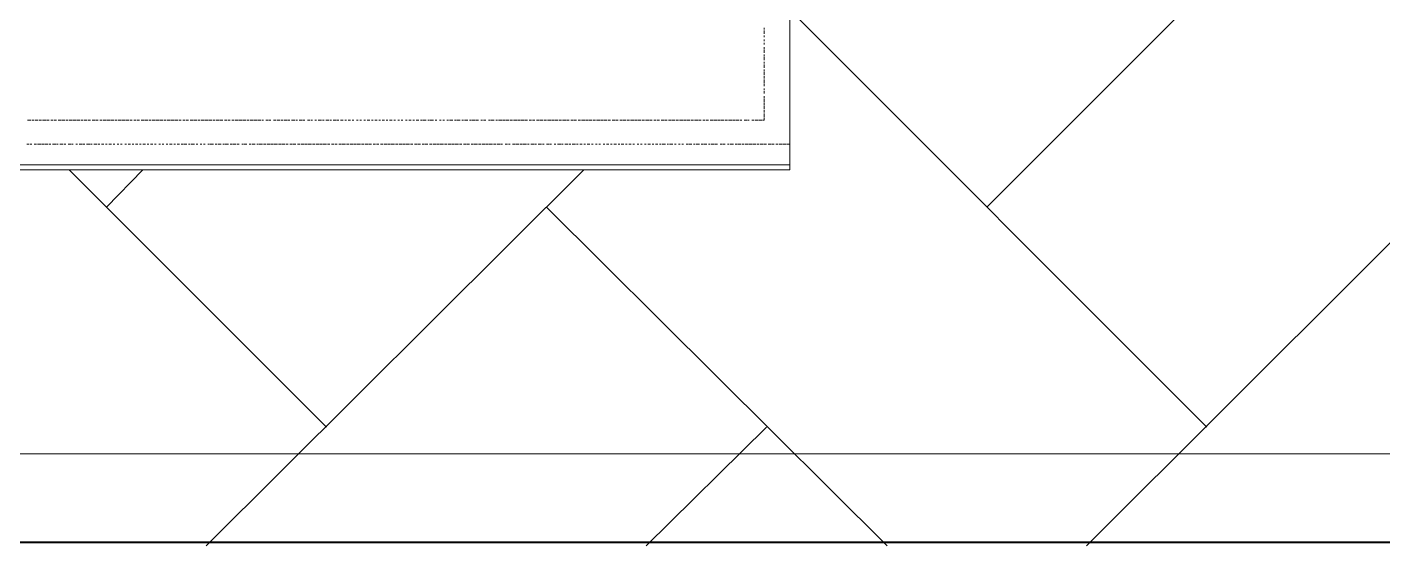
# Model space of a CAD drawing. Header units: millimetres. Extents: x 2928 to 3112, y 1220 to 1280.
# Drawn here: x 2971.048 to 2973.768, y 1264.538 to 1265.586 of the extents above; entities that cross this region are included whole.
import ezdxf

# ---------------------------------------------------------------- set-up
doc = ezdxf.new("R2010")
doc.units = ezdxf.units.MM

msp = doc.modelspace()

# ---------------------------------------------------------------- linework, layer by layer
at = {"color": 9, "linetype": 'Continuous', "lineweight": 13, "true_color": 0xbababa}
for points in [[(2972.97344, 1265.22396), (2974.29846, 1266.55065), (2974.29846, 1266.55065)], [(2973.17344, 1264.54395), (2974.29846, 1265.6673), (2974.29846, 1265.6673)], [(2973.41511, 1264.78229), (2972.57843, 1265.62064), (2972.57843, 1265.62064)], [(2971.64842, 1264.78229), (2971.13174, 1265.29896), (2971.13174, 1265.29896)], [(2971.20674, 1265.22396), (2971.28008, 1265.29896), (2971.28008, 1265.29896)], [(2971.40675, 1264.54395), (2972.16509, 1265.29896), (2972.16509, 1265.29896)], [(2972.77343, 1264.54395), (2972.09009, 1265.22396), (2972.09009, 1265.22396)], [(2972.29009, 1264.54395), (2972.53176, 1264.78229), (2972.53176, 1264.78229)]]:
    msp.add_lwpolyline(points, dxfattribs=at)
at = {"color": 7, "linetype": 'Continuous', "lineweight": 20, "true_color": 0x000007}
msp.add_lwpolyline([(2972.57843, 1265.75397), (2970.56174, 1265.75397), (2970.56174, 1265.29896), (2972.57843, 1265.29896)], close=True, dxfattribs=at)
at = {"color": 252, "linetype": 'Continuous', "lineweight": 13, "true_color": 0x989898}
for points in [[(2972.52676, 1265.58064), (2972.52676, 1265.58397), (2972.52676, 1265.58397)], [(2972.52676, 1265.5723), (2972.52676, 1265.57897), (2972.52676, 1265.57897)], [(2972.52676, 1265.56564), (2972.52676, 1265.56897), (2972.52676, 1265.56897)], [(2972.52676, 1265.5573), (2972.52676, 1265.56063), (2972.52676, 1265.56063)], [(2972.52676, 1265.55063), (2972.52676, 1265.55397), (2972.52676, 1265.55397)], [(2972.52676, 1265.5423), (2972.52676, 1265.54563), (2972.52676, 1265.54563)], [(2972.52676, 1265.53397), (2972.52676, 1265.54063), (2972.52676, 1265.54063)], [(2972.52676, 1265.5273), (2972.52676, 1265.53063), (2972.52676, 1265.53063)], [(2972.52676, 1265.51897), (2972.52676, 1265.52563), (2972.52676, 1265.52563)], [(2972.52676, 1265.5123), (2972.52676, 1265.51563), (2972.52676, 1265.51563)], [(2972.52676, 1265.50397), (2972.52676, 1265.51063), (2972.52676, 1265.51063)], [(2972.52676, 1265.4973), (2972.52676, 1265.50063), (2972.52676, 1265.50063)], [(2972.52676, 1265.48897), (2972.52676, 1265.49563), (2972.52676, 1265.49563)], [(2972.52676, 1265.4823), (2972.52676, 1265.4873), (2972.52676, 1265.4873)], [(2972.52676, 1265.47397), (2972.52676, 1265.48063), (2972.52676, 1265.48063)], [(2972.52676, 1265.4673), (2972.52676, 1265.4723), (2972.52676, 1265.4723)], [(2972.52676, 1265.45897), (2972.52676, 1265.4623), (2972.52676, 1265.4623)], [(2972.52676, 1265.4523), (2972.52676, 1265.4573), (2972.52676, 1265.4573)], [(2972.52676, 1265.44397), (2972.52676, 1265.4473), (2972.52676, 1265.4473)], [(2972.52676, 1265.43563), (2972.52676, 1265.4423), (2972.52676, 1265.4423)], [(2972.52676, 1265.42897), (2972.52676, 1265.43397), (2972.52676, 1265.43397)], [(2972.52676, 1265.42063), (2972.52676, 1265.4273), (2972.52676, 1265.4273)], [(2971.04841, 1265.39897), (2971.05508, 1265.39897), (2971.05508, 1265.39897)], [(2971.05674, 1265.39897), (2971.06174, 1265.39897), (2971.06174, 1265.39897)], [(2971.06341, 1265.39897), (2971.07008, 1265.39897), (2971.07008, 1265.39897)], [(2971.07174, 1265.39897), (2971.07674, 1265.39897), (2971.07674, 1265.39897)], [(2971.07841, 1265.39897), (2971.08508, 1265.39897), (2971.08508, 1265.39897)], [(2971.08674, 1265.39897), (2971.09174, 1265.39897), (2971.09174, 1265.39897)], [(2971.09508, 1265.39897), (2971.10008, 1265.39897), (2971.10008, 1265.39897)], [(2971.10174, 1265.39897), (2971.10674, 1265.39897), (2971.10674, 1265.39897)], [(2971.11008, 1265.39897), (2971.11508, 1265.39897), (2971.11508, 1265.39897)], [(2971.11674, 1265.39897), (2971.12341, 1265.39897), (2971.12341, 1265.39897)], [(2971.12508, 1265.39897), (2971.13008, 1265.39897), (2971.13008, 1265.39897)], [(2971.13174, 1265.39897), (2971.13841, 1265.39897), (2971.13841, 1265.39897)], [(2971.14008, 1265.39897), (2971.14508, 1265.39897), (2971.14508, 1265.39897)], [(2971.14674, 1265.39897), (2971.15341, 1265.39897), (2971.15341, 1265.39897)], [(2971.15508, 1265.39897), (2971.16008, 1265.39897), (2971.16008, 1265.39897)], [(2971.16174, 1265.39897), (2971.16841, 1265.39897), (2971.16841, 1265.39897)], [(2971.17008, 1265.39897), (2971.17508, 1265.39897), (2971.17508, 1265.39897)], [(2971.17841, 1265.39897), (2971.18341, 1265.39897), (2971.18341, 1265.39897)], [(2971.18508, 1265.39897), (2971.19008, 1265.39897), (2971.19008, 1265.39897)], [(2971.19341, 1265.39897), (2971.19841, 1265.39897), (2971.19841, 1265.39897)], [(2971.20008, 1265.39897), (2971.20674, 1265.39897), (2971.20674, 1265.39897)], [(2971.20841, 1265.39897), (2971.21341, 1265.39897), (2971.21341, 1265.39897)], [(2971.21508, 1265.39897), (2971.22174, 1265.39897), (2971.22174, 1265.39897)], [(2971.22341, 1265.39897), (2971.22841, 1265.39897), (2971.22841, 1265.39897)], [(2971.23008, 1265.39897), (2971.23674, 1265.39897), (2971.23674, 1265.39897)], [(2971.23841, 1265.39897), (2971.24341, 1265.39897), (2971.24341, 1265.39897)], [(2971.24508, 1265.39897), (2971.25174, 1265.39897), (2971.25174, 1265.39897)], [(2971.25341, 1265.39897), (2971.25841, 1265.39897), (2971.25841, 1265.39897)], [(2971.26175, 1265.39897), (2971.26675, 1265.39897), (2971.26675, 1265.39897)], [(2971.26841, 1265.39897), (2971.27341, 1265.39897), (2971.27341, 1265.39897)], [(2971.27675, 1265.39897), (2971.28175, 1265.39897), (2971.28175, 1265.39897)], [(2971.28341, 1265.39897), (2971.29008, 1265.39897), (2971.29008, 1265.39897)], [(2971.29175, 1265.39897), (2971.29675, 1265.39897), (2971.29675, 1265.39897)], [(2971.29841, 1265.39897), (2971.30508, 1265.39897), (2971.30508, 1265.39897)], [(2971.30675, 1265.39897), (2971.31175, 1265.39897), (2971.31175, 1265.39897)], [(2971.31341, 1265.39897), (2971.32008, 1265.39897), (2971.32008, 1265.39897)], [(2971.32175, 1265.39897), (2971.32675, 1265.39897), (2971.32675, 1265.39897)], [(2971.32841, 1265.39897), (2971.33508, 1265.39897), (2971.33508, 1265.39897)], [(2971.33675, 1265.39897), (2971.34175, 1265.39897), (2971.34175, 1265.39897)], [(2971.34341, 1265.39897), (2971.35008, 1265.39897), (2971.35008, 1265.39897)], [(2971.35175, 1265.39897), (2971.35675, 1265.39897), (2971.35675, 1265.39897)], [(2971.36008, 1265.39897), (2971.36508, 1265.39897), (2971.36508, 1265.39897)], [(2971.36675, 1265.39897), (2971.37175, 1265.39897), (2971.37175, 1265.39897)], [(2971.37508, 1265.39897), (2971.38008, 1265.39897), (2971.38008, 1265.39897)], [(2971.38175, 1265.39897), (2971.38841, 1265.39897), (2971.38841, 1265.39897)], [(2971.39008, 1265.39897), (2971.39508, 1265.39897), (2971.39508, 1265.39897)], [(2971.39675, 1265.39897), (2971.40341, 1265.39897), (2971.40341, 1265.39897)], [(2971.40508, 1265.39897), (2971.41008, 1265.39897), (2971.41008, 1265.39897)], [(2971.41175, 1265.39897), (2971.41841, 1265.39897), (2971.41841, 1265.39897)], [(2971.42008, 1265.39897), (2971.42508, 1265.39897), (2971.42508, 1265.39897)], [(2971.42675, 1265.39897), (2971.43341, 1265.39897), (2971.43341, 1265.39897)], [(2971.43508, 1265.39897), (2971.44008, 1265.39897), (2971.44008, 1265.39897)], [(2971.44341, 1265.39897), (2971.44841, 1265.39897), (2971.44841, 1265.39897)], [(2971.45008, 1265.39897), (2971.45508, 1265.39897), (2971.45508, 1265.39897)], [(2971.45841, 1265.39897), (2971.46341, 1265.39897), (2971.46341, 1265.39897)], [(2971.46508, 1265.39897), (2971.47175, 1265.39897), (2971.47175, 1265.39897)], [(2971.47341, 1265.39897), (2971.47841, 1265.39897), (2971.47841, 1265.39897)], [(2971.48008, 1265.39897), (2971.48675, 1265.39897), (2971.48675, 1265.39897)], [(2971.48841, 1265.39897), (2971.49341, 1265.39897), (2971.49341, 1265.39897)], [(2971.49508, 1265.39897), (2971.50175, 1265.39897), (2971.50175, 1265.39897)], [(2971.50342, 1265.39897), (2971.50842, 1265.39897), (2971.50842, 1265.39897)], [(2971.51008, 1265.39897), (2971.51675, 1265.39897), (2971.51675, 1265.39897)], [(2971.51842, 1265.39897), (2971.52175, 1265.39897), (2971.52175, 1265.39897)], [(2971.52675, 1265.39897), (2971.53175, 1265.39897), (2971.53175, 1265.39897)], [(2971.53342, 1265.39897), (2971.53675, 1265.39897), (2971.53675, 1265.39897)], [(2971.54175, 1265.39897), (2971.54675, 1265.39897), (2971.54675, 1265.39897)], [(2971.54842, 1265.39897), (2971.55508, 1265.39897), (2971.55508, 1265.39897)], [(2971.55675, 1265.39897), (2971.56175, 1265.39897), (2971.56175, 1265.39897)], [(2971.56342, 1265.39897), (2971.57008, 1265.39897), (2971.57008, 1265.39897)], [(2971.57175, 1265.39897), (2971.57508, 1265.39897), (2971.57508, 1265.39897)], [(2971.57842, 1265.39897), (2971.58508, 1265.39897), (2971.58508, 1265.39897)], [(2971.58675, 1265.39897), (2971.59008, 1265.39897), (2971.59008, 1265.39897)], [(2971.59342, 1265.39897), (2971.60008, 1265.39897), (2971.60008, 1265.39897)], [(2971.60175, 1265.39897), (2971.60508, 1265.39897), (2971.60508, 1265.39897)], [(2971.61008, 1265.39897), (2971.61508, 1265.39897), (2971.61508, 1265.39897)], [(2971.61675, 1265.39897), (2971.62008, 1265.39897), (2971.62008, 1265.39897)], [(2971.62508, 1265.39897), (2971.62842, 1265.39897), (2971.62842, 1265.39897)], [(2971.63175, 1265.39897), (2971.63842, 1265.39897), (2971.63842, 1265.39897)], [(2971.64008, 1265.39897), (2971.64342, 1265.39897), (2971.64342, 1265.39897)], [(2971.64675, 1265.39897), (2971.65342, 1265.39897), (2971.65342, 1265.39897)], [(2971.65508, 1265.39897), (2971.65842, 1265.39897), (2971.65842, 1265.39897)], [(2971.66175, 1265.39897), (2971.66842, 1265.39897), (2971.66842, 1265.39897)], [(2971.67008, 1265.39897), (2971.67342, 1265.39897), (2971.67342, 1265.39897)], [(2971.67675, 1265.39897), (2971.68175, 1265.39897), (2971.68175, 1265.39897)], [(2971.68508, 1265.39897), (2971.68842, 1265.39897), (2971.68842, 1265.39897)], [(2971.69175, 1265.39897), (2971.69675, 1265.39897), (2971.69675, 1265.39897)], [(2971.70008, 1265.39897), (2971.70342, 1265.39897), (2971.70342, 1265.39897)], [(2971.70842, 1265.39897), (2971.71175, 1265.39897), (2971.71175, 1265.39897)], [(2971.71508, 1265.39897), (2971.71842, 1265.39897), (2971.71842, 1265.39897)], [(2971.72342, 1265.39897), (2971.72675, 1265.39897), (2971.72675, 1265.39897)], [(2971.73009, 1265.39897), (2971.73509, 1265.39897), (2971.73509, 1265.39897)], [(2971.73842, 1265.39897), (2971.74175, 1265.39897), (2971.74175, 1265.39897)], [(2971.74509, 1265.39897), (2971.75009, 1265.39897), (2971.75009, 1265.39897)], [(2971.75342, 1265.39897), (2971.75675, 1265.39897), (2971.75675, 1265.39897)], [(2971.76009, 1265.39897), (2971.76509, 1265.39897), (2971.76509, 1265.39897)], [(2971.76842, 1265.39897), (2971.77175, 1265.39897), (2971.77175, 1265.39897)], [(2971.77509, 1265.39897), (2971.78009, 1265.39897), (2971.78009, 1265.39897)], [(2971.78342, 1265.39897), (2971.78675, 1265.39897), (2971.78675, 1265.39897)], [(2971.79175, 1265.39897), (2971.79509, 1265.39897), (2971.79509, 1265.39897)], [(2971.79842, 1265.39897), (2971.80175, 1265.39897), (2971.80175, 1265.39897)], [(2971.80675, 1265.39897), (2971.81009, 1265.39897), (2971.81009, 1265.39897)], [(2971.81342, 1265.39897), (2971.81842, 1265.39897), (2971.81842, 1265.39897)], [(2971.82175, 1265.39897), (2971.82509, 1265.39897), (2971.82509, 1265.39897)], [(2971.82842, 1265.39897), (2971.83342, 1265.39897), (2971.83342, 1265.39897)], [(2971.83675, 1265.39897), (2971.84009, 1265.39897), (2971.84009, 1265.39897)], [(2971.84175, 1265.39897), (2971.84842, 1265.39897), (2971.84842, 1265.39897)], [(2971.85175, 1265.39897), (2971.85509, 1265.39897), (2971.85509, 1265.39897)], [(2971.85675, 1265.39897), (2971.86342, 1265.39897), (2971.86342, 1265.39897)], [(2971.86675, 1265.39897), (2971.87009, 1265.39897), (2971.87009, 1265.39897)], [(2971.87509, 1265.39897), (2971.87842, 1265.39897), (2971.87842, 1265.39897)], [(2971.88175, 1265.39897), (2971.88509, 1265.39897), (2971.88509, 1265.39897)], [(2971.89009, 1265.39897), (2971.89342, 1265.39897), (2971.89342, 1265.39897)], [(2971.89509, 1265.39897), (2971.90175, 1265.39897), (2971.90175, 1265.39897)], [(2971.90509, 1265.39897), (2971.90842, 1265.39897), (2971.90842, 1265.39897)], [(2971.91009, 1265.39897), (2971.91675, 1265.39897), (2971.91675, 1265.39897)], [(2971.92009, 1265.39897), (2971.92342, 1265.39897), (2971.92342, 1265.39897)], [(2971.92509, 1265.39897), (2971.93175, 1265.39897), (2971.93175, 1265.39897)], [(2971.93509, 1265.39897), (2971.93842, 1265.39897), (2971.93842, 1265.39897)], [(2971.94009, 1265.39897), (2971.94675, 1265.39897), (2971.94675, 1265.39897)], [(2971.94842, 1265.39897), (2971.95342, 1265.39897), (2971.95342, 1265.39897)], [(2971.95842, 1265.39897), (2971.96176, 1265.39897), (2971.96176, 1265.39897)], [(2971.96342, 1265.39897), (2971.96842, 1265.39897), (2971.96842, 1265.39897)], [(2971.97342, 1265.39897), (2971.97676, 1265.39897), (2971.97676, 1265.39897)], [(2971.97842, 1265.39897), (2971.98509, 1265.39897), (2971.98509, 1265.39897)], [(2971.98842, 1265.39897), (2971.99176, 1265.39897), (2971.99176, 1265.39897)], [(2971.99342, 1265.39897), (2972.00009, 1265.39897), (2972.00009, 1265.39897)], [(2972.00176, 1265.39897), (2972.00676, 1265.39897), (2972.00676, 1265.39897)], [(2972.00842, 1265.39897), (2972.01509, 1265.39897), (2972.01509, 1265.39897)], [(2972.01676, 1265.39897), (2972.02176, 1265.39897), (2972.02176, 1265.39897)], [(2972.02342, 1265.39897), (2972.03009, 1265.39897), (2972.03009, 1265.39897)], [(2972.03176, 1265.39897), (2972.03676, 1265.39897), (2972.03676, 1265.39897)], [(2972.03842, 1265.39897), (2972.04509, 1265.39897), (2972.04509, 1265.39897)], [(2972.04676, 1265.39897), (2972.05176, 1265.39897), (2972.05176, 1265.39897)], [(2972.05509, 1265.39897), (2972.06009, 1265.39897), (2972.06009, 1265.39897)], [(2972.06176, 1265.39897), (2972.06676, 1265.39897), (2972.06676, 1265.39897)], [(2972.07009, 1265.39897), (2972.07509, 1265.39897), (2972.07509, 1265.39897)], [(2972.07676, 1265.39897), (2972.08342, 1265.39897), (2972.08342, 1265.39897)], [(2972.08509, 1265.39897), (2972.09009, 1265.39897), (2972.09009, 1265.39897)], [(2972.09176, 1265.39897), (2972.09842, 1265.39897), (2972.09842, 1265.39897)], [(2972.10009, 1265.39897), (2972.10509, 1265.39897), (2972.10509, 1265.39897)], [(2972.10676, 1265.39897), (2972.11342, 1265.39897), (2972.11342, 1265.39897)], [(2972.11509, 1265.39897), (2972.12009, 1265.39897), (2972.12009, 1265.39897)], [(2972.12176, 1265.39897), (2972.12842, 1265.39897), (2972.12842, 1265.39897)], [(2972.13009, 1265.39897), (2972.13509, 1265.39897), (2972.13509, 1265.39897)], [(2972.13842, 1265.39897), (2972.14342, 1265.39897), (2972.14342, 1265.39897)], [(2972.14509, 1265.39897), (2972.15009, 1265.39897), (2972.15009, 1265.39897)], [(2972.15342, 1265.39897), (2972.15842, 1265.39897), (2972.15842, 1265.39897)], [(2972.16009, 1265.39897), (2972.16676, 1265.39897), (2972.16676, 1265.39897)], [(2972.16842, 1265.39897), (2972.17342, 1265.39897), (2972.17342, 1265.39897)], [(2972.17509, 1265.39897), (2972.18176, 1265.39897), (2972.18176, 1265.39897)], [(2972.18342, 1265.39897), (2972.18842, 1265.39897), (2972.18842, 1265.39897)], [(2972.19009, 1265.39897), (2972.19676, 1265.39897), (2972.19676, 1265.39897)], [(2972.19843, 1265.39897), (2972.20343, 1265.39897), (2972.20343, 1265.39897)], [(2972.20509, 1265.39897), (2972.21176, 1265.39897), (2972.21176, 1265.39897)], [(2972.21343, 1265.39897), (2972.21843, 1265.39897), (2972.21843, 1265.39897)], [(2972.22176, 1265.39897), (2972.22676, 1265.39897), (2972.22676, 1265.39897)], [(2972.22843, 1265.39897), (2972.23343, 1265.39897), (2972.23343, 1265.39897)], [(2972.23676, 1265.39897), (2972.24176, 1265.39897), (2972.24176, 1265.39897)], [(2972.24343, 1265.39897), (2972.25009, 1265.39897), (2972.25009, 1265.39897)], [(2972.25176, 1265.39897), (2972.25676, 1265.39897), (2972.25676, 1265.39897)], [(2972.25843, 1265.39897), (2972.26509, 1265.39897), (2972.26509, 1265.39897)], [(2972.26676, 1265.39897), (2972.27176, 1265.39897), (2972.27176, 1265.39897)], [(2972.27343, 1265.39897), (2972.28009, 1265.39897), (2972.28009, 1265.39897)], [(2972.28176, 1265.39897), (2972.28676, 1265.39897), (2972.28676, 1265.39897)], [(2972.28843, 1265.39897), (2972.29509, 1265.39897), (2972.29509, 1265.39897)], [(2972.29676, 1265.39897), (2972.30176, 1265.39897), (2972.30176, 1265.39897)], [(2972.30509, 1265.39897), (2972.31009, 1265.39897), (2972.31009, 1265.39897)], [(2972.31176, 1265.39897), (2972.31676, 1265.39897), (2972.31676, 1265.39897)], [(2972.32009, 1265.39897), (2972.32509, 1265.39897), (2972.32509, 1265.39897)], [(2972.32676, 1265.39897), (2972.33176, 1265.39897), (2972.33176, 1265.39897)], [(2972.33509, 1265.39897), (2972.34009, 1265.39897), (2972.34009, 1265.39897)], [(2972.34176, 1265.39897), (2972.34843, 1265.39897), (2972.34843, 1265.39897)], [(2972.35009, 1265.39897), (2972.35509, 1265.39897), (2972.35509, 1265.39897)], [(2972.35676, 1265.39897), (2972.36343, 1265.39897), (2972.36343, 1265.39897)], [(2972.36509, 1265.39897), (2972.37009, 1265.39897), (2972.37009, 1265.39897)], [(2972.37176, 1265.39897), (2972.37843, 1265.39897), (2972.37843, 1265.39897)], [(2972.38009, 1265.39897), (2972.38509, 1265.39897), (2972.38509, 1265.39897)], [(2972.38676, 1265.39897), (2972.39343, 1265.39897), (2972.39343, 1265.39897)], [(2972.39509, 1265.39897), (2972.40009, 1265.39897), (2972.40009, 1265.39897)], [(2972.40343, 1265.39897), (2972.40843, 1265.39897), (2972.40843, 1265.39897)], [(2972.41009, 1265.39897), (2972.41509, 1265.39897), (2972.41509, 1265.39897)], [(2972.41843, 1265.39897), (2972.42343, 1265.39897), (2972.42343, 1265.39897)], [(2972.42509, 1265.39897), (2972.43176, 1265.39897), (2972.43176, 1265.39897)], [(2972.43343, 1265.39897), (2972.43843, 1265.39897), (2972.43843, 1265.39897)], [(2972.4401, 1265.39897), (2972.44676, 1265.39897), (2972.44676, 1265.39897)], [(2972.44843, 1265.39897), (2972.45343, 1265.39897), (2972.45343, 1265.39897)], [(2972.4551, 1265.39897), (2972.46176, 1265.39897), (2972.46176, 1265.39897)], [(2972.46343, 1265.39897), (2972.46843, 1265.39897), (2972.46843, 1265.39897)], [(2972.4701, 1265.39897), (2972.47676, 1265.39897), (2972.47676, 1265.39897)], [(2972.47843, 1265.39897), (2972.48176, 1265.39897), (2972.48176, 1265.39897)], [(2972.48676, 1265.39897), (2972.49176, 1265.39897), (2972.49176, 1265.39897)], [(2972.49343, 1265.39897), (2972.49676, 1265.39897), (2972.49676, 1265.39897)], [(2972.50176, 1265.39897), (2972.50676, 1265.39897), (2972.50676, 1265.39897)], [(2972.50843, 1265.39897), (2972.5151, 1265.39897), (2972.5151, 1265.39897)], [(2972.51676, 1265.39897), (2972.52176, 1265.39897), (2972.52176, 1265.39897)], [(2972.52343, 1265.39897), (2972.52676, 1265.39897), (2972.52676, 1265.40397)], [(2972.52676, 1265.41397), (2972.52676, 1265.41897), (2972.52676, 1265.41897)], [(2972.52676, 1265.40563), (2972.52676, 1265.4123), (2972.52676, 1265.4123)], [(2971.04674, 1265.35063), (2971.05174, 1265.35063), (2971.05174, 1265.35063)], [(2971.05341, 1265.35063), (2971.05674, 1265.35063), (2971.05674, 1265.35063)], [(2971.06174, 1265.35063), (2971.06674, 1265.35063), (2971.06674, 1265.35063)], [(2971.06841, 1265.35063), (2971.07508, 1265.35063), (2971.07508, 1265.35063)], [(2971.07674, 1265.35063), (2971.08174, 1265.35063), (2971.08174, 1265.35063)], [(2971.08341, 1265.35063), (2971.09008, 1265.35063), (2971.09008, 1265.35063)], [(2971.09174, 1265.35063), (2971.09508, 1265.35063), (2971.09508, 1265.35063)], [(2971.09841, 1265.35063), (2971.10508, 1265.35063), (2971.10508, 1265.35063)], [(2971.10674, 1265.35063), (2971.11008, 1265.35063), (2971.11008, 1265.35063)], [(2971.11341, 1265.35063), (2971.12008, 1265.35063), (2971.12008, 1265.35063)], [(2971.12174, 1265.35063), (2971.12508, 1265.35063), (2971.12508, 1265.35063)], [(2971.13008, 1265.35063), (2971.13508, 1265.35063), (2971.13508, 1265.35063)], [(2971.13674, 1265.35063), (2971.14008, 1265.35063), (2971.14008, 1265.35063)], [(2971.14508, 1265.35063), (2971.14841, 1265.35063), (2971.14841, 1265.35063)], [(2971.15174, 1265.35063), (2971.15841, 1265.35063), (2971.15841, 1265.35063)], [(2971.16008, 1265.35063), (2971.16341, 1265.35063), (2971.16341, 1265.35063)], [(2971.16674, 1265.35063), (2971.17341, 1265.35063), (2971.17341, 1265.35063)], [(2971.17508, 1265.35063), (2971.17841, 1265.35063), (2971.17841, 1265.35063)], [(2971.18174, 1265.35063), (2971.18841, 1265.35063), (2971.18841, 1265.35063)], [(2971.19008, 1265.35063), (2971.19341, 1265.35063), (2971.19341, 1265.35063)], [(2971.19674, 1265.35063), (2971.20174, 1265.35063), (2971.20174, 1265.35063)], [(2971.20508, 1265.35063), (2971.20841, 1265.35063), (2971.20841, 1265.35063)], [(2971.21174, 1265.35063), (2971.21674, 1265.35063), (2971.21674, 1265.35063)], [(2971.22008, 1265.35063), (2971.22341, 1265.35063), (2971.22341, 1265.35063)], [(2971.22841, 1265.35063), (2971.23174, 1265.35063), (2971.23174, 1265.35063)], [(2971.23508, 1265.35063), (2971.23841, 1265.35063), (2971.23841, 1265.35063)], [(2971.24341, 1265.35063), (2971.24674, 1265.35063), (2971.24674, 1265.35063)], [(2971.25008, 1265.35063), (2971.25508, 1265.35063), (2971.25508, 1265.35063)], [(2971.25841, 1265.35063), (2971.26175, 1265.35063), (2971.26175, 1265.35063)], [(2971.26508, 1265.35063), (2971.27008, 1265.35063), (2971.27008, 1265.35063)], [(2971.27341, 1265.35063), (2971.27675, 1265.35063), (2971.27675, 1265.35063)], [(2971.28008, 1265.35063), (2971.28508, 1265.35063), (2971.28508, 1265.35063)], [(2971.28841, 1265.35063), (2971.29175, 1265.35063), (2971.29175, 1265.35063)], [(2971.29508, 1265.35063), (2971.30008, 1265.35063), (2971.30008, 1265.35063)], [(2971.30341, 1265.35063), (2971.30675, 1265.35063), (2971.30675, 1265.35063)], [(2971.31175, 1265.35063), (2971.31508, 1265.35063), (2971.31508, 1265.35063)], [(2971.31841, 1265.35063), (2971.32175, 1265.35063), (2971.32175, 1265.35063)], [(2971.32675, 1265.35063), (2971.33008, 1265.35063), (2971.33008, 1265.35063)], [(2971.33341, 1265.35063), (2971.33841, 1265.35063), (2971.33841, 1265.35063)], [(2971.34175, 1265.35063), (2971.34508, 1265.35063), (2971.34508, 1265.35063)], [(2971.34841, 1265.35063), (2971.35341, 1265.35063), (2971.35341, 1265.35063)], [(2971.35675, 1265.35063), (2971.36008, 1265.35063), (2971.36008, 1265.35063)], [(2971.36175, 1265.35063), (2971.36841, 1265.35063), (2971.36841, 1265.35063)], [(2971.37175, 1265.35063), (2971.37508, 1265.35063), (2971.37508, 1265.35063)], [(2971.37675, 1265.35063), (2971.38341, 1265.35063), (2971.38341, 1265.35063)], [(2971.38675, 1265.35063), (2971.39008, 1265.35063), (2971.39008, 1265.35063)], [(2971.39508, 1265.35063), (2971.39841, 1265.35063), (2971.39841, 1265.35063)], [(2971.40175, 1265.35063), (2971.40508, 1265.35063), (2971.40508, 1265.35063)], [(2971.41008, 1265.35063), (2971.41341, 1265.35063), (2971.41341, 1265.35063)], [(2971.41508, 1265.35063), (2971.42175, 1265.35063), (2971.42175, 1265.35063)], [(2971.42508, 1265.35063), (2971.42841, 1265.35063), (2971.42841, 1265.35063)], [(2971.43008, 1265.35063), (2971.43675, 1265.35063), (2971.43675, 1265.35063)], [(2971.44008, 1265.35063), (2971.44341, 1265.35063), (2971.44341, 1265.35063)], [(2971.44508, 1265.35063), (2971.45175, 1265.35063), (2971.45175, 1265.35063)], [(2971.45508, 1265.35063), (2971.45841, 1265.35063), (2971.45841, 1265.35063)], [(2971.46008, 1265.35063), (2971.46675, 1265.35063), (2971.46675, 1265.35063)], [(2971.46841, 1265.35063), (2971.47341, 1265.35063), (2971.47341, 1265.35063)], [(2971.47841, 1265.35063), (2971.48175, 1265.35063), (2971.48175, 1265.35063)], [(2971.48341, 1265.35063), (2971.48841, 1265.35063), (2971.48841, 1265.35063)], [(2971.49341, 1265.35063), (2971.49675, 1265.35063), (2971.49675, 1265.35063)], [(2971.49842, 1265.35063), (2971.50508, 1265.35063), (2971.50508, 1265.35063)], [(2971.50842, 1265.35063), (2971.51175, 1265.35063), (2971.51175, 1265.35063)], [(2971.51342, 1265.35063), (2971.52008, 1265.35063), (2971.52008, 1265.35063)], [(2971.52175, 1265.35063), (2971.52675, 1265.35063), (2971.52675, 1265.35063)], [(2971.52842, 1265.35063), (2971.53508, 1265.35063), (2971.53508, 1265.35063)], [(2971.53675, 1265.35063), (2971.54175, 1265.35063), (2971.54175, 1265.35063)], [(2971.54342, 1265.35063), (2971.55008, 1265.35063), (2971.55008, 1265.35063)], [(2971.55175, 1265.35063), (2971.55675, 1265.35063), (2971.55675, 1265.35063)], [(2971.55842, 1265.35063), (2971.56508, 1265.35063), (2971.56508, 1265.35063)], [(2971.56675, 1265.35063), (2971.57175, 1265.35063), (2971.57175, 1265.35063)], [(2971.57508, 1265.35063), (2971.58008, 1265.35063), (2971.58008, 1265.35063)], [(2971.58175, 1265.35063), (2971.58675, 1265.35063), (2971.58675, 1265.35063)], [(2971.59008, 1265.35063), (2971.59508, 1265.35063), (2971.59508, 1265.35063)], [(2971.59675, 1265.35063), (2971.60342, 1265.35063), (2971.60342, 1265.35063)], [(2971.60508, 1265.35063), (2971.61008, 1265.35063), (2971.61008, 1265.35063)], [(2971.61175, 1265.35063), (2971.61842, 1265.35063), (2971.61842, 1265.35063)], [(2971.62008, 1265.35063), (2971.62508, 1265.35063), (2971.62508, 1265.35063)], [(2971.62675, 1265.35063), (2971.63342, 1265.35063), (2971.63342, 1265.35063)], [(2971.63508, 1265.35063), (2971.64008, 1265.35063), (2971.64008, 1265.35063)], [(2971.64175, 1265.35063), (2971.64842, 1265.35063), (2971.64842, 1265.35063)], [(2971.65008, 1265.35063), (2971.65508, 1265.35063), (2971.65508, 1265.35063)], [(2971.65842, 1265.35063), (2971.66342, 1265.35063), (2971.66342, 1265.35063)], [(2971.66508, 1265.35063), (2971.67008, 1265.35063), (2971.67008, 1265.35063)], [(2971.67342, 1265.35063), (2971.67842, 1265.35063), (2971.67842, 1265.35063)], [(2971.68008, 1265.35063), (2971.68675, 1265.35063), (2971.68675, 1265.35063)], [(2971.68842, 1265.35063), (2971.69342, 1265.35063), (2971.69342, 1265.35063)], [(2971.69508, 1265.35063), (2971.70175, 1265.35063), (2971.70175, 1265.35063)], [(2971.70342, 1265.35063), (2971.70842, 1265.35063), (2971.70842, 1265.35063)], [(2971.71008, 1265.35063), (2971.71675, 1265.35063), (2971.71675, 1265.35063)], [(2971.71842, 1265.35063), (2971.72342, 1265.35063), (2971.72342, 1265.35063)], [(2971.72508, 1265.35063), (2971.73175, 1265.35063), (2971.73175, 1265.35063)], [(2971.73342, 1265.35063), (2971.73842, 1265.35063), (2971.73842, 1265.35063)], [(2971.74175, 1265.35063), (2971.74675, 1265.35063), (2971.74675, 1265.35063)], [(2971.74842, 1265.35063), (2971.75342, 1265.35063), (2971.75342, 1265.35063)], [(2971.75675, 1265.35063), (2971.76175, 1265.35063), (2971.76175, 1265.35063)], [(2971.76342, 1265.35063), (2971.77009, 1265.35063), (2971.77009, 1265.35063)], [(2971.77175, 1265.35063), (2971.77675, 1265.35063), (2971.77675, 1265.35063)], [(2971.77842, 1265.35063), (2971.78509, 1265.35063), (2971.78509, 1265.35063)], [(2971.78675, 1265.35063), (2971.79175, 1265.35063), (2971.79175, 1265.35063)], [(2971.79342, 1265.35063), (2971.80009, 1265.35063), (2971.80009, 1265.35063)], [(2971.80175, 1265.35063), (2971.80675, 1265.35063), (2971.80675, 1265.35063)], [(2971.80842, 1265.35063), (2971.81509, 1265.35063), (2971.81509, 1265.35063)], [(2971.81675, 1265.35063), (2971.82175, 1265.35063), (2971.82175, 1265.35063)], [(2971.82509, 1265.35063), (2971.83009, 1265.35063), (2971.83009, 1265.35063)], [(2971.83175, 1265.35063), (2971.83675, 1265.35063), (2971.83675, 1265.35063)], [(2971.84009, 1265.35063), (2971.84509, 1265.35063), (2971.84509, 1265.35063)], [(2971.84675, 1265.35063), (2971.85175, 1265.35063), (2971.85175, 1265.35063)], [(2971.85509, 1265.35063), (2971.86009, 1265.35063), (2971.86009, 1265.35063)], [(2971.86175, 1265.35063), (2971.86842, 1265.35063), (2971.86842, 1265.35063)], [(2971.87009, 1265.35063), (2971.87509, 1265.35063), (2971.87509, 1265.35063)], [(2971.87675, 1265.35063), (2971.88342, 1265.35063), (2971.88342, 1265.35063)], [(2971.88509, 1265.35063), (2971.89009, 1265.35063), (2971.89009, 1265.35063)], [(2971.89175, 1265.35063), (2971.89842, 1265.35063), (2971.89842, 1265.35063)], [(2971.90009, 1265.35063), (2971.90509, 1265.35063), (2971.90509, 1265.35063)], [(2971.90675, 1265.35063), (2971.91342, 1265.35063), (2971.91342, 1265.35063)], [(2971.91509, 1265.35063), (2971.92009, 1265.35063), (2971.92009, 1265.35063)], [(2971.92342, 1265.35063), (2971.92842, 1265.35063), (2971.92842, 1265.35063)], [(2971.93009, 1265.35063), (2971.93509, 1265.35063), (2971.93509, 1265.35063)], [(2971.93842, 1265.35063), (2971.94342, 1265.35063), (2971.94342, 1265.35063)], [(2971.94509, 1265.35063), (2971.95175, 1265.35063), (2971.95175, 1265.35063)], [(2971.95342, 1265.35063), (2971.95842, 1265.35063), (2971.95842, 1265.35063)], [(2971.96009, 1265.35063), (2971.96676, 1265.35063), (2971.96676, 1265.35063)], [(2971.96842, 1265.35063), (2971.97342, 1265.35063), (2971.97342, 1265.35063)], [(2971.97509, 1265.35063), (2971.98176, 1265.35063), (2971.98176, 1265.35063)], [(2971.98342, 1265.35063), (2971.98842, 1265.35063), (2971.98842, 1265.35063)], [(2971.99009, 1265.35063), (2971.99676, 1265.35063), (2971.99676, 1265.35063)], [(2971.99842, 1265.35063), (2972.00176, 1265.35063), (2972.00176, 1265.35063)], [(2972.00676, 1265.35063), (2972.01176, 1265.35063), (2972.01176, 1265.35063)], [(2972.01342, 1265.35063), (2972.01676, 1265.35063), (2972.01676, 1265.35063)], [(2972.02176, 1265.35063), (2972.02676, 1265.35063), (2972.02676, 1265.35063)], [(2972.02842, 1265.35063), (2972.03509, 1265.35063), (2972.03509, 1265.35063)], [(2972.03676, 1265.35063), (2972.04176, 1265.35063), (2972.04176, 1265.35063)], [(2972.04342, 1265.35063), (2972.05009, 1265.35063), (2972.05009, 1265.35063)], [(2972.05176, 1265.35063), (2972.05509, 1265.35063), (2972.05509, 1265.35063)], [(2972.05842, 1265.35063), (2972.06509, 1265.35063), (2972.06509, 1265.35063)], [(2972.06676, 1265.35063), (2972.07009, 1265.35063), (2972.07009, 1265.35063)], [(2972.07342, 1265.35063), (2972.08009, 1265.35063), (2972.08009, 1265.35063)], [(2972.08176, 1265.35063), (2972.08509, 1265.35063), (2972.08509, 1265.35063)], [(2972.09009, 1265.35063), (2972.09509, 1265.35063), (2972.09509, 1265.35063)], [(2972.09676, 1265.35063), (2972.10009, 1265.35063), (2972.10009, 1265.35063)], [(2972.10509, 1265.35063), (2972.10842, 1265.35063), (2972.10842, 1265.35063)], [(2972.11176, 1265.35063), (2972.11842, 1265.35063), (2972.11842, 1265.35063)], [(2972.12009, 1265.35063), (2972.12342, 1265.35063), (2972.12342, 1265.35063)], [(2972.12676, 1265.35063), (2972.13342, 1265.35063), (2972.13342, 1265.35063)], [(2972.13509, 1265.35063), (2972.13842, 1265.35063), (2972.13842, 1265.35063)], [(2972.14176, 1265.35063), (2972.14842, 1265.35063), (2972.14842, 1265.35063)], [(2972.15009, 1265.35063), (2972.15342, 1265.35063), (2972.15342, 1265.35063)], [(2972.15676, 1265.35063), (2972.16176, 1265.35063), (2972.16176, 1265.35063)], [(2972.16509, 1265.35063), (2972.16842, 1265.35063), (2972.16842, 1265.35063)], [(2972.17176, 1265.35063), (2972.17676, 1265.35063), (2972.17676, 1265.35063)], [(2972.18009, 1265.35063), (2972.18342, 1265.35063), (2972.18342, 1265.35063)], [(2972.18842, 1265.35063), (2972.19176, 1265.35063), (2972.19176, 1265.35063)], [(2972.19509, 1265.35063), (2972.19843, 1265.35063), (2972.19843, 1265.35063)], [(2972.20343, 1265.35063), (2972.20676, 1265.35063), (2972.20676, 1265.35063)], [(2972.21009, 1265.35063), (2972.21509, 1265.35063), (2972.21509, 1265.35063)], [(2972.21843, 1265.35063), (2972.22176, 1265.35063), (2972.22176, 1265.35063)], [(2972.22509, 1265.35063), (2972.23009, 1265.35063), (2972.23009, 1265.35063)], [(2972.23343, 1265.35063), (2972.23676, 1265.35063), (2972.23676, 1265.35063)], [(2972.24009, 1265.35063), (2972.24509, 1265.35063), (2972.24509, 1265.35063)], [(2972.24843, 1265.35063), (2972.25176, 1265.35063), (2972.25176, 1265.35063)], [(2972.25509, 1265.35063), (2972.26009, 1265.35063), (2972.26009, 1265.35063)], [(2972.26343, 1265.35063), (2972.26676, 1265.35063), (2972.26676, 1265.35063)], [(2972.27176, 1265.35063), (2972.27509, 1265.35063), (2972.27509, 1265.35063)], [(2972.27843, 1265.35063), (2972.28176, 1265.35063), (2972.28176, 1265.35063)], [(2972.28676, 1265.35063), (2972.29009, 1265.35063), (2972.29009, 1265.35063)], [(2972.29343, 1265.35063), (2972.29843, 1265.35063), (2972.29843, 1265.35063)], [(2972.30176, 1265.35063), (2972.30509, 1265.35063), (2972.30509, 1265.35063)], [(2972.30843, 1265.35063), (2972.31343, 1265.35063), (2972.31343, 1265.35063)], [(2972.31676, 1265.35063), (2972.32009, 1265.35063), (2972.32009, 1265.35063)], [(2972.32176, 1265.35063), (2972.32843, 1265.35063), (2972.32843, 1265.35063)], [(2972.33176, 1265.35063), (2972.33509, 1265.35063), (2972.33509, 1265.35063)], [(2972.33676, 1265.35063), (2972.34343, 1265.35063), (2972.34343, 1265.35063)], [(2972.34676, 1265.35063), (2972.35009, 1265.35063), (2972.35009, 1265.35063)], [(2972.35509, 1265.35063), (2972.35843, 1265.35063), (2972.35843, 1265.35063)], [(2972.36176, 1265.35063), (2972.36509, 1265.35063), (2972.36509, 1265.35063)], [(2972.37009, 1265.35063), (2972.37343, 1265.35063), (2972.37343, 1265.35063)], [(2972.37509, 1265.35063), (2972.38176, 1265.35063), (2972.38176, 1265.35063)], [(2972.38509, 1265.35063), (2972.38843, 1265.35063), (2972.38843, 1265.35063)], [(2972.39009, 1265.35063), (2972.39676, 1265.35063), (2972.39676, 1265.35063)], [(2972.40009, 1265.35063), (2972.40343, 1265.35063), (2972.40343, 1265.35063)], [(2972.40509, 1265.35063), (2972.41176, 1265.35063), (2972.41176, 1265.35063)], [(2972.41509, 1265.35063), (2972.41843, 1265.35063), (2972.41843, 1265.35063)], [(2972.42009, 1265.35063), (2972.42676, 1265.35063), (2972.42676, 1265.35063)], [(2972.42843, 1265.35063), (2972.43343, 1265.35063), (2972.43343, 1265.35063)], [(2972.43843, 1265.35063), (2972.44176, 1265.35063), (2972.44176, 1265.35063)], [(2972.44343, 1265.35063), (2972.44843, 1265.35063), (2972.44843, 1265.35063)], [(2972.45343, 1265.35063), (2972.45676, 1265.35063), (2972.45676, 1265.35063)], [(2972.45843, 1265.35063), (2972.4651, 1265.35063), (2972.4651, 1265.35063)], [(2972.46843, 1265.35063), (2972.47176, 1265.35063), (2972.47176, 1265.35063)], [(2972.47343, 1265.35063), (2972.4801, 1265.35063), (2972.4801, 1265.35063)], [(2972.48176, 1265.35063), (2972.48676, 1265.35063), (2972.48676, 1265.35063)], [(2972.48843, 1265.35063), (2972.4951, 1265.35063), (2972.4951, 1265.35063)], [(2972.49676, 1265.35063), (2972.50176, 1265.35063), (2972.50176, 1265.35063)], [(2972.50343, 1265.35063), (2972.5101, 1265.35063), (2972.5101, 1265.35063)], [(2972.51176, 1265.35063), (2972.51676, 1265.35063), (2972.51676, 1265.35063)], [(2972.51843, 1265.35063), (2972.5251, 1265.35063), (2972.5251, 1265.35063)], [(2972.52676, 1265.35063), (2972.53176, 1265.35063), (2972.53176, 1265.35063)], [(2972.5351, 1265.35063), (2972.5401, 1265.35063), (2972.5401, 1265.35063)], [(2972.54176, 1265.35063), (2972.54676, 1265.35063), (2972.54676, 1265.35063)], [(2972.5501, 1265.35063), (2972.5551, 1265.35063), (2972.5551, 1265.35063)], [(2972.55676, 1265.35063), (2972.56343, 1265.35063), (2972.56343, 1265.35063)], [(2972.5651, 1265.35063), (2972.5701, 1265.35063), (2972.5701, 1265.35063)], [(2972.57176, 1265.35063), (2972.57843, 1265.35063), (2972.57843, 1265.35063)]]:
    msp.add_lwpolyline(points, dxfattribs=at)
at = {"color": 253, "linetype": 'Continuous', "lineweight": 5, "true_color": 0x9a9a9a}
for points in [[(2972.57843, 1265.30896), (2970.56174, 1265.30896), (2970.56174, 1265.30896)], [(2982.93191, 1264.72896), (2957.39321, 1264.72896), (2957.39321, 1264.72896)]]:
    msp.add_lwpolyline(points, dxfattribs=at)
at = {"color": 9, "linetype": 'Continuous', "lineweight": 5, "true_color": 0xbababa}
msp.add_lwpolyline([(2938.98795, 1264.55062), (2983.53859, 1264.55062), (2983.53859, 1238.80025)], dxfattribs=at)
at = {"color": 7, "linetype": 'Continuous', "lineweight": 5, "true_color": 0x000007}
msp.add_lwpolyline([(2983.03191, 1264.55229), (2957.29321, 1264.55229), (2957.29321, 1264.55229)], dxfattribs=at)

doc.saveas('drawing.dxf')
